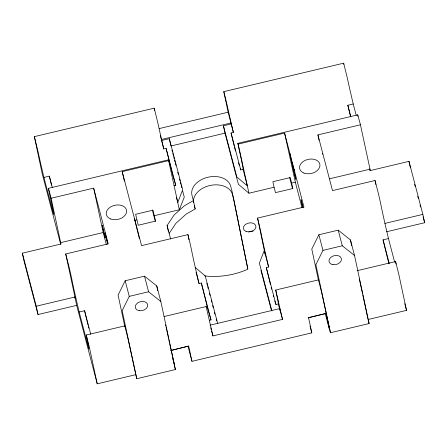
<?xml version="1.0" encoding="UTF-8"?>
<svg xmlns="http://www.w3.org/2000/svg" width="447" height="447" viewBox="0 0 447 447"><rect width="100%" height="100%" fill="white"/><g stroke="black" fill="none" stroke-linecap="round" stroke-linejoin="round"><path stroke-width="0.67" d="M154.221 215.717L155.634 221.103L138.235 225.232L135.631 214.297L153.03 210.168L154.221 215.717L179.353 209.749L184.265 197.149L182.683 191.093M174.034 185.751L175.772 185.337L166.105 148.41L163.786 148.963A38.554 0.866 76.6 0 1 157.702 122.266L154.209 108.168L34.352 136.631L37.844 150.734A38.554 0.866 76.6 0 0 43.929 177.425L53.595 214.353A38.554 0.866 76.6 0 0 49.79 195.093A13.555 0.302 76.6 0 1 48.511 188.399L51.137 198.239L93.669 188.137L108.258 243.861L65.726 253.963L68.844 266.06A13.555 0.302 76.6 0 1 71.822 279.241A38.554 0.866 76.6 0 0 79.169 312.012L88.836 348.939A38.554 0.866 76.6 0 0 86.757 337.541L86.293 335.015L124.763 325.88L127.87 338.234L136.754 378.726L175.414 369.546L160.831 301.513L156.746 285.901L144.498 276.168L125.171 280.761L118.081 295.081L124.786 326.366M125.171 280.761L129.256 296.372L122.171 310.693L136.754 378.726M279.649 309.151L278.285 303.949A38.554 0.866 76.6 0 0 276.201 292.55L275.743 290.019L318.465 279.878L321.572 292.232L330.456 332.724L369.116 323.544L354.532 255.511L350.448 239.899L338.2 230.166L318.873 234.759L311.782 249.08L318.493 280.381M318.873 234.759L322.957 250.37L315.873 264.691L330.456 332.724M168.469 231.937L167.094 225.528L174.123 214.979L184.455 205.709L193.389 200.625L191.998 195.311A19.875 13.907 -12.1 0 1 207.805 177.263A19.875 13.907 -12.1 0 1 230.663 186.131L232.054 191.445L247.828 269.223A59.624 41.716 -12.1 0 1 204.743 275.905M169.251 233.3L175.911 223.304L186.243 214.04L195.177 208.956L193.389 200.625M188.679 346.056L170.894 350.487L188.679 346.056L191.953 361.327L311.805 332.864L308.531 317.593L325.93 313.459L329.4 328.685M308.531 317.593L308.151 317.89L325.93 313.459M233.39 142.671L231.06 132.982L233.379 132.435L228.132 112.214L223.802 91.641L343.659 63.178L347.151 77.275A38.554 0.866 76.6 0 0 353.236 103.972L356.22 115.382M159.216 128.585L228.132 112.214M230.954 122.981L161.356 139.509L160.3 135.475M176.397 197.127L177.783 202.418L182.694 189.813L169.307 138.671L161.574 140.509L163.786 148.963M274.078 187.254L272.888 181.7L290.287 177.571L292.886 188.505L275.486 192.64L274.078 187.254L248.945 193.221L238.396 184.293L225.003 133.15L223.433 125.814L231.166 123.981M170.877 146.001L225.003 133.15M43.929 177.425L49.343 176.14L52.333 187.556M350.644 116.941A38.554 0.866 76.6 0 1 347.822 105.257L353.236 103.972M48.455 188.321L168.307 159.858M237.905 143.331L357.756 114.862M124.367 181.141L122.204 171.654L168.603 160.635L179.353 209.749M223.433 125.814L236.821 176.956L247.375 185.891L243.045 169.357A38.554 0.866 76.6 0 0 239.24 150.097A13.555 0.302 76.6 0 1 238.195 144.107L284.588 133.089L303.96 207.067L257.561 218.086L265.144 254.494M319.069 140.269L317.912 134.888L360.444 124.786L370.317 170.547L408.983 161.361L422.862 214.392L424.65 222.723L386.666 231.742M240.229 168.782L240.726 169.91L243.045 169.357M289.768 153.092L293.372 169.927L294.662 169.62M134.888 220.31L136.821 219.851M291.478 183.125L295.344 182.203L302.038 207.777M51.137 198.239L60.658 242.637L103.184 232.541L106.352 244.626M329.461 178.817L369.965 169.201M135.698 374.687L97.228 383.822L76.683 305.362L38.017 314.543L24.138 261.517L22.35 253.186L61.015 244.001L60.658 242.637M394.623 262.054L388.471 238.558A38.554 0.866 76.6 0 1 381.123 205.782A13.555 0.302 76.6 0 0 378.145 192.607L375.033 180.504L332.501 190.606L317.912 134.888M209.269 320.337L211.012 319.923L201.346 282.996L199.021 283.549A38.554 0.866 76.6 0 1 191.674 250.773A13.555 0.302 76.6 0 0 187.969 234.614L141.576 245.632L122.204 171.654M22.35 253.186L36.235 306.212L74.895 297.031L75.247 298.378L65.726 253.963M384.878 223.411L422.862 214.392M129.256 296.372L148.583 291.779L160.831 301.513M322.957 250.37L342.285 245.777L354.532 255.511M79.169 312.012L84.578 310.726L90.73 334.227M270.379 284.32L266.295 267.574L268.619 267.021A38.554 0.866 76.6 0 1 261.272 234.245A13.555 0.302 76.6 0 0 257.561 218.086M388.968 263.825A38.554 0.866 76.6 0 1 383.057 239.843L388.471 238.558M164.105 316.532L206.151 306.547L212.912 335.921L282.51 319.393L275.743 290.019M357.131 270.692L395.595 261.556L398.707 273.916L406.53 310.369L368.06 319.504L369.116 323.544M274.754 300.965L275.967 304.496L278.285 303.949M210.096 325.153L279.688 308.626L282.51 319.393M169.692 343.726L174.553 365.462L172.788 358.729M195.222 267.468L205.246 275.95L217.756 323.729M223.802 91.641L227.294 105.738A38.554 0.866 76.6 0 0 233.379 132.435M175.772 185.337L172.631 174.76L166.105 148.41M211.012 319.923L207.866 309.352L201.346 282.996M86.293 335.015L89.4 347.375L97.228 383.822M322.483 153.299L322.751 154.288M238.536 162.87L239.156 165.178M273.296 295.69L273.614 296.869M414.604 184.348L415.129 186.349M417.744 196.345L418.269 198.339M420.012 205.005L420.532 207M423.113 216.845L424.65 222.723M360.444 124.786L357.812 114.946A13.555 0.302 76.6 0 0 357.745 114.963M369.468 168.815L369.999 170.827M404.775 303.664L406.53 310.369M347.822 105.257L350.811 116.667M383.057 239.843L389.214 263.339M338.2 230.166L342.285 245.777M293.372 169.927L295.841 179.348L292.232 162.512M303.161 207.777L301.049 199.697L302.53 207.341M289.561 177.319L292.556 188.763M325.153 313.258L329.204 328.735M310.045 326.137L311.805 332.864M268.619 267.021L264.289 250.493L259.377 263.093L271.882 310.872M231.06 132.982L240.726 169.91M266.295 267.574L275.967 304.496M260.947 270.429L271.519 310.805M194.305 205.637L195.177 208.956M171.933 150.041L172.464 152.058M172.816 153.405L173.341 155.427M173.693 156.768L174.224 158.791M174.576 160.138L175.107 162.155M175.459 163.501L175.984 165.519M177.75 172.246L178.275 174.269M179.51 178.979L180.04 180.996M180.392 182.342L180.918 184.36M181.27 185.706L181.8 187.729M206.821 283.281L207.347 285.303M207.699 286.65L208.229 288.667M209.464 293.377L209.989 295.394M211.224 300.105L211.749 302.127M212.632 305.491L213.163 307.508M214.392 312.218L214.923 314.241M216.158 318.951L216.683 320.968M210.8 327.847L211.33 329.864M211.682 331.21L212.912 335.921M196.082 272.307L199.021 283.549M167.094 225.528L170.62 238.989M152.31 209.917L155.305 221.36M188.075 346.526L191.953 361.327M174.358 365.506L175.414 369.546M134.497 218.846L139.397 238.771M144.498 276.168L148.583 291.779M60.691 244.285L42.253 173.866L34.352 136.631M271.167 287.46L271.631 289.282M107.587 243.906L105.09 232.932L107.772 243.76M233.552 143.314L234.189 145.884M234.507 147.169L235.457 151.019M359.271 278.878L362.517 293.64M165.569 324.88L165.82 325.958M284.588 133.089L295.344 182.203M238.195 144.107L248.945 193.221M166.077 327.036L166.379 328.383M166.535 329.053L166.792 330.216M408.983 161.361L410.352 167.77M375.033 180.504L375.899 184.544M362.808 295.003L367.915 318.823M350.448 239.899L351.705 245.777M279.688 308.626L280.364 311.771M169.307 138.671L170.732 145.336M166.915 330.797L168.525 338.284M168.815 339.642L169.396 342.368M156.746 285.901L157.763 290.662M93.669 188.137L103.184 232.541M74.895 297.031L76.683 305.362M36.235 306.212L38.017 314.543M396.059 264.082L395.595 261.556M154.388 109.347L154.668 110.694M247.817 268.686L233.842 199.775L232.451 194.462A19.875 13.907 -12.1 0 0 210.436 185.404A19.875 13.907 -12.1 0 0 193.551 202.452M343.838 64.351L343.659 63.178M206.33 307.726L206.151 306.547M187.969 234.614L188.919 239.821M318.465 279.878L318.487 280.191M154.209 108.168L154.232 108.481M124.763 325.88L124.786 326.193M51.522 185.203A38.554 0.866 76.6 0 1 49.343 176.14M357.963 116.332A13.555 0.302 76.6 0 1 357.851 115.7M88.836 328.193A38.554 0.866 76.6 0 1 88.366 326.321M88.048 325.036A38.554 0.866 76.6 0 1 86.914 320.415M86.763 319.789A38.554 0.866 76.6 0 1 84.578 310.726M168.513 161.322A13.555 0.302 76.6 0 1 168.603 160.635M248.767 231.909A6.359 4.448 -12.1 0 1 253.052 231.166M102.218 225.355L105.168 237.933L102.218 225.355M110.616 218.963A10.337 7.23 -12.1 0 0 126.613 211.833A10.337 7.23 -12.1 0 0 112.057 206.184A10.337 7.23 -12.1 0 0 110.616 218.963M303.932 173.056A10.337 7.23 -12.1 0 0 319.929 165.921A10.337 7.23 -12.1 0 0 305.374 160.277A10.337 7.23 -12.1 0 0 303.932 173.056M139.229 310.687A6.359 4.543 -14.7 0 0 147.683 304.636A6.359 4.543 -14.7 0 0 137.581 302.988A6.359 4.543 -14.7 0 0 139.229 310.687M332.931 264.685A6.359 4.543 -14.7 0 0 341.385 258.634A6.359 4.543 -14.7 0 0 331.283 256.986A6.359 4.543 -14.7 0 0 332.931 264.685M246.096 231.445A6.359 4.448 -12.1 0 0 255.941 227.054A6.359 4.448 -12.1 0 0 246.979 223.578A6.359 4.448 -12.1 0 0 246.096 231.445"/></g></svg>
